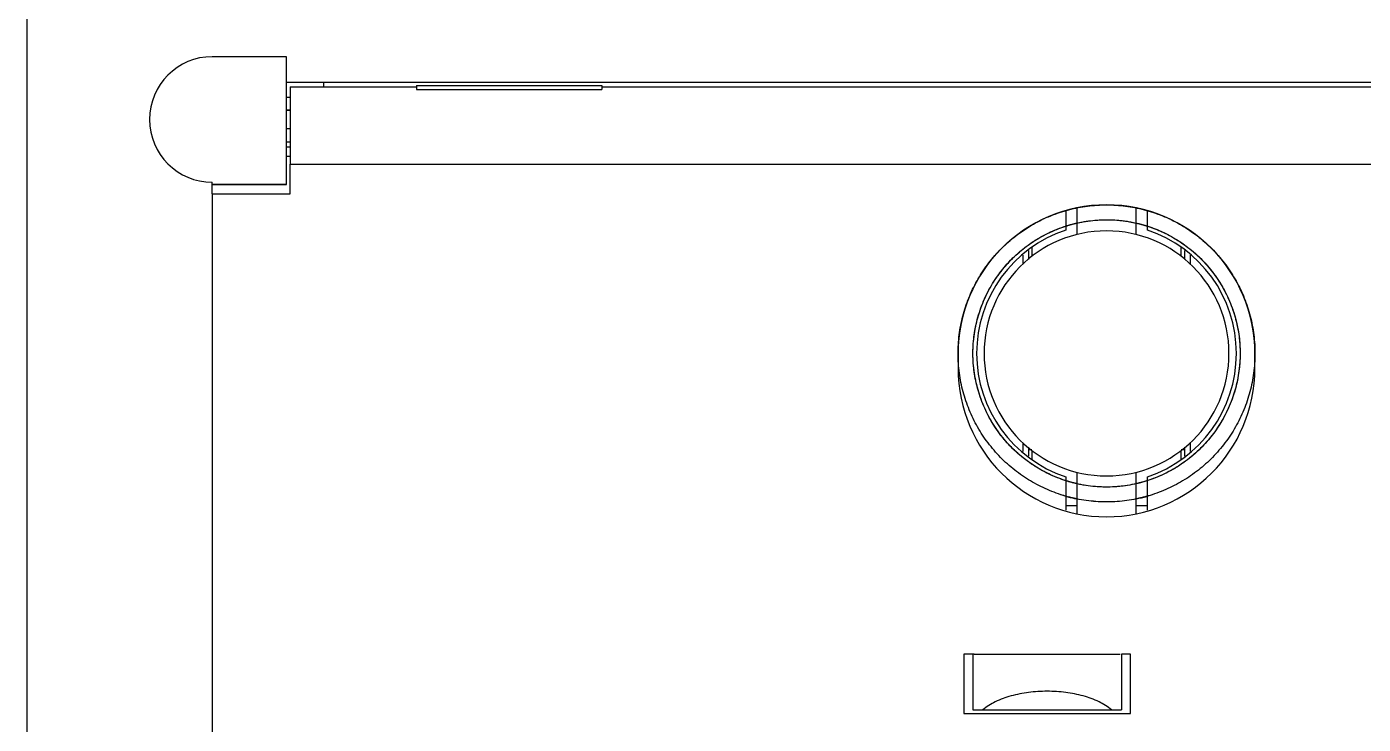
# Model space of a CAD drawing. Header units: millimetres. Extents: x 0 to 55, y 0 to 80.6.
# Drawn here: x 0 to 36.02, y 28.81 to 47.6 of the extents above; entities that cross this region are included whole.
import ezdxf

# ---------------------------------------------------------------- set-up
doc = ezdxf.new("R2010")
doc.units = ezdxf.units.MM

# ---------------------------------------------------------------- blocks, each defined once
blk = doc.blocks.new('MT-63')
at = {"color": 7, "linetype": 'Continuous'}
for p, q in [((-0.3, 59.5), (-0.3, 28.524)), ((6.7, 46.791), (4.7, 46.791)), ((6.7, 46.187), (6.7, 46.791)), ((6.7, 46.1), (6.7, 46.187)), ((6.7, 45.7), (6.7, 46.1)), ((10.2, 46.1), (6.7, 46.1)), ((6.8, 45.982), (10.2, 45.982)), ((6.8, 45.982), (6.8, 45.369)), ((7.7, 46.1), (7.7, 45.982)), ((15.2, 46.1), (10.2, 46.1)), ((10.2, 46.017), (10.2, 45.906)), ((10.2, 46.017), (15.2, 46.017)), ((10.2, 45.906), (15.2, 45.906)), ((39.2, 46.1), (15.2, 46.1)), ((15.2, 46.017), (15.2, 45.982)), ((15.2, 45.982), (15.2, 45.906)), ((15.2, 45.982), (39.2, 45.982)), ((6.7, 45.7), (6.8, 45.7)), ((6.7, 45.4), (6.7, 45.7)), ((6.7, 45.35), (6.7, 45.4)), ((6.7, 45.35), (6.8, 45.35)), ((6.8, 45.35), (6.7, 45.35)), ((6.7, 44.85), (6.7, 45.35)), ((6.8, 45.369), (6.8, 45.35)), ((6.8, 45.35), (6.8, 45.1)), ((6.8, 45.1), (6.8, 44.775)), ((6.8, 44.85), (6.7, 44.85)), ((6.7, 44.8), (6.7, 44.85)), ((6.7, 44.5), (6.7, 44.8)), ((6.8, 44.775), (6.8, 43.9)), ((6.7, 44.5), (6.8, 44.5)), ((6.7, 44.35), (6.7, 44.5)), ((6.8, 44.35), (6.7, 44.35)), ((6.7, 43.35), (6.7, 44.35)), ((6.8, 44.1), (6.7, 44.1)), ((6.8, 43.1), (6.8, 43.9)), ((6.8, 43.9), (47.6, 43.9)), ((4.7, 43.1), (4.7, 43.409)), ((6.7, 43.35), (4.7, 43.35)), ((4.7, 43.35), (6.7, 43.35)), ((4.7, 43.1), (4.7, 28.4)), ((4.7, 43.1), (6.8, 43.1)), ((27.7, 42.626), (27.7, 42.123)), ((28, 42.717), (28, 42.002)), ((29.6, 42.002), (29.6, 42.717)), ((29.9, 42.123), (29.9, 42.626)), ((26.55, 41.212), (26.55, 41.445)), ((26.7, 41.57), (26.7, 41.325)), ((26.8, 41.407), (26.8, 41.654)), ((30.8, 41.654), (30.8, 41.411)), ((30.9, 41.57), (30.9, 41.325)), ((31.05, 41.445), (31.05, 41.212)), ((24.8, 38.8), (24.8, 38.4)), ((32.8, 38.4), (32.8, 38.8)), ((26.55, 36.155), (26.55, 36.388)), ((31.05, 36.388), (31.05, 36.155)), ((26.7, 36.275), (26.7, 36.03)), ((26.8, 35.946), (26.8, 36.189)), ((30.8, 36.189), (30.8, 35.946)), ((30.9, 36.275), (30.9, 36.03)), ((27.7, 35.477), (27.7, 34.574)), ((28, 35.598), (28, 34.483)), ((29.6, 34.483), (29.6, 35.598)), ((29.9, 34.574), (29.9, 35.477)), ((27.7, 34.7), (27.8, 34.7)), ((27.8, 34.7), (28, 34.7)), ((29.6, 34.7), (29.8, 34.7)), ((29.8, 34.7), (29.9, 34.7)), ((24.95, 30.7), (24.95, 29.1)), ((25.2, 30.7), (24.95, 30.7)), ((25.236, 30.7), (25.2, 30.7)), ((25.2, 30.7), (25.2, 29.2)), ((25.236, 30.7), (26.2, 30.7)), ((26.2, 30.7), (28.2, 30.7)), ((28.2, 30.7), (29.164, 30.7)), ((29.45, 30.7), (29.2, 30.7)), ((29.2, 30.7), (29.2, 29.2)), ((29.2, 30.7), (29.2, 29.2)), ((29.45, 29.1), (29.45, 30.7)), ((25.2, 29.2), (25.468, 29.2)), ((25.468, 29.2), (27.2, 29.2)), ((27.2, 29.2), (28.932, 29.2)), ((28.932, 29.2), (29.2, 29.2)), ((24.95, 29.1), (29.45, 29.1))]:
    blk.add_line(p, q, dxfattribs=at)
at = {"color": 3, "linetype": 'Continuous'}
for p, q in [((26.786, 36.2), (26.7, 36.2)), ((30.9, 36.2), (30.814, 36.2))]:
    blk.add_line(p, q, dxfattribs=at)
at = {"color": 7, "linetype": 'Continuous'}
for centre, radius, start, end in [((4.7, 45.1), 1.691, 90, 270), ((28.8, 38.8), 4, 0, 180), ((28.8, 38.8), 3.5, 108.3177, 251.6823), ((28.8, 38.8), 3.3, 0, 180), ((28.8, 38.8), 3.5, 288.3177, 71.6823), ((28.8, 38.8), 3.3, 180, 0), ((28.8, 38.4), 4, 180, 0)]:
    blk.add_arc(centre, radius, start, end, dxfattribs=at)
for points, knots in [([(29.902, 34.955), (29.781, 34.92), (29.492, 34.852), (29.025, 34.795), (28.51, 34.799), (28, 34.87), (27.502, 35.005), (27.027, 35.202), (26.58, 35.459), (26.17, 35.772), (25.803, 36.134), (25.486, 36.54), (25.224, 36.983), (25.021, 37.457), (24.88, 37.952), (24.803, 38.462), (24.793, 38.977), (24.849, 39.489), (24.97, 39.99), (25.154, 40.472), (25.398, 40.925), (25.699, 41.344), (26.051, 41.72), (26.448, 42.049), (26.884, 42.324), (27.351, 42.54), (27.843, 42.695), (28.35, 42.786), (28.864, 42.811), (29.378, 42.769), (29.882, 42.662), (30.368, 42.492), (30.829, 42.26), (31.256, 41.972), (31.642, 41.631), (31.981, 41.243), (32.268, 40.815), (32.498, 40.354), (32.667, 39.867), (32.771, 39.362), (32.811, 38.848), (32.784, 38.334), (32.691, 37.827), (32.534, 37.336), (32.316, 36.869), (32.039, 36.435), (31.709, 36.039), (31.331, 35.689), (30.912, 35.39), (30.457, 35.147), (30.016, 34.98), (29.726, 34.907), (29.601, 34.881)], [0, 0, 0, 0, 0.376876, 0.890747, 1.404618, 1.918489, 2.43236, 2.94623, 3.460101, 3.973972, 4.487843, 5.001714, 5.515584, 6.029455, 6.543326, 7.057197, 7.571067, 8.084938, 8.598809, 9.11268, 9.62655, 10.140421, 10.654292, 11.168162, 11.682033, 12.195904, 12.709775, 13.223645, 13.737516, 14.251387, 14.765257, 15.279128, 15.792999, 16.30687, 16.82074, 17.334611, 17.848482, 18.362352, 18.876223, 19.390094, 19.903965, 20.417835, 20.931706, 21.445577, 21.959448, 22.473318, 22.987189, 23.50106, 24.014931, 24.528801, 25.042672, 25.425476, 25.425476, 25.425476, 25.425476]), ([(29.902, 34.955), (29.781, 34.92), (29.492, 34.852), (29.025, 34.795), (28.51, 34.799), (28, 34.87), (27.502, 35.005), (27.027, 35.202), (26.58, 35.459), (26.17, 35.772), (25.803, 36.134), (25.486, 36.54), (25.224, 36.983), (25.021, 37.457), (24.88, 37.952), (24.803, 38.462), (24.793, 38.977), (24.849, 39.489), (24.97, 39.99), (25.154, 40.472), (25.398, 40.925), (25.699, 41.344), (26.051, 41.72), (26.448, 42.049), (26.884, 42.324), (27.351, 42.54), (27.843, 42.695), (28.35, 42.786), (28.864, 42.811), (29.378, 42.769), (29.882, 42.662), (30.368, 42.492), (30.829, 42.26), (31.256, 41.972), (31.642, 41.631), (31.981, 41.243), (32.268, 40.815), (32.498, 40.354), (32.667, 39.867), (32.771, 39.362), (32.811, 38.848), (32.784, 38.334), (32.691, 37.827), (32.534, 37.336), (32.316, 36.869), (32.039, 36.435), (31.709, 36.039), (31.331, 35.689), (30.912, 35.39), (30.457, 35.147), (30.016, 34.98), (29.726, 34.907), (29.601, 34.881)], [0, 0, 0, 0, 0.376876, 0.890747, 1.404618, 1.918489, 2.43236, 2.94623, 3.460101, 3.973972, 4.487843, 5.001714, 5.515584, 6.029455, 6.543326, 7.057197, 7.571067, 8.084938, 8.598809, 9.11268, 9.62655, 10.140421, 10.654292, 11.168162, 11.682033, 12.195904, 12.709775, 13.223645, 13.737516, 14.251387, 14.765257, 15.279128, 15.792999, 16.30687, 16.82074, 17.334611, 17.848482, 18.362352, 18.876223, 19.390094, 19.903965, 20.417835, 20.931706, 21.445577, 21.959448, 22.473318, 22.987189, 23.50106, 24.014931, 24.528801, 25.042672, 25.425476, 25.425476, 25.425476, 25.425476]), ([(28, 34.881), (27.833, 34.915), (27.502, 35.005), (27.027, 35.202), (26.58, 35.459), (26.17, 35.772), (25.803, 36.134), (25.486, 36.54), (25.224, 36.983), (25.021, 37.457), (24.88, 37.952), (24.803, 38.462), (24.793, 38.977), (24.849, 39.489), (24.97, 39.99), (25.154, 40.472), (25.398, 40.925), (25.699, 41.344), (26.051, 41.72), (26.448, 42.049), (26.884, 42.324), (27.351, 42.54), (27.843, 42.695), (28.35, 42.786), (28.864, 42.811), (29.378, 42.769), (29.882, 42.662), (30.368, 42.492), (30.829, 42.26), (31.256, 41.972), (31.642, 41.631), (31.981, 41.243), (32.268, 40.815), (32.498, 40.354), (32.667, 39.867), (32.771, 39.362), (32.811, 38.848), (32.784, 38.334), (32.691, 37.827), (32.534, 37.336), (32.316, 36.869), (32.039, 36.435), (31.709, 36.039), (31.331, 35.689), (30.912, 35.39), (30.457, 35.147), (29.975, 34.965), (29.474, 34.846), (28.961, 34.792), (28.446, 34.805), (28.049, 34.866), (27.825, 34.92), (27.769, 34.935)], [0, 0, 0, 0, 0.511896, 1.025767, 1.539638, 2.053509, 2.56738, 3.08125, 3.595121, 4.108992, 4.622863, 5.136733, 5.650604, 6.164475, 6.678346, 7.192216, 7.706087, 8.219958, 8.733829, 9.247699, 9.76157, 10.275441, 10.789311, 11.303182, 11.817053, 12.330924, 12.844794, 13.358665, 13.872536, 14.386406, 14.900277, 15.414148, 15.928019, 16.441889, 16.95576, 17.469631, 17.983501, 18.497372, 19.011243, 19.525114, 20.038984, 20.552855, 21.066726, 21.580597, 22.094467, 22.608338, 23.122209, 23.63608, 24.14995, 24.663821, 25.177692, 25.352573, 25.352573, 25.352573, 25.352573]), ([(27.698, 34.955), (27.633, 34.973), (27.406, 35.045), (27.027, 35.202), (26.58, 35.459), (26.17, 35.772), (25.803, 36.134), (25.486, 36.54), (25.224, 36.983), (25.021, 37.457), (24.88, 37.952), (24.803, 38.462), (24.793, 38.977), (24.849, 39.489), (24.97, 39.99), (25.154, 40.472), (25.398, 40.925), (25.699, 41.344), (26.051, 41.72), (26.448, 42.049), (26.884, 42.324), (27.351, 42.54), (27.843, 42.695), (28.35, 42.786), (28.864, 42.811), (29.378, 42.769), (29.882, 42.662), (30.368, 42.492), (30.829, 42.26), (31.256, 41.972), (31.642, 41.631), (31.981, 41.243), (32.268, 40.815), (32.498, 40.354), (32.667, 39.867), (32.771, 39.362), (32.811, 38.848), (32.784, 38.334), (32.691, 37.827), (32.534, 37.336), (32.316, 36.869), (32.039, 36.435), (31.709, 36.039), (31.331, 35.689), (30.912, 35.39), (30.457, 35.147), (29.975, 34.965), (29.474, 34.846), (28.961, 34.792), (28.446, 34.805), (28.049, 34.866), (27.825, 34.92), (27.769, 34.935)], [0, 0, 0, 0, 0.201069, 0.714939, 1.22881, 1.742681, 2.256552, 2.770423, 3.284293, 3.798164, 4.312035, 4.825906, 5.339776, 5.853647, 6.367518, 6.881389, 7.395259, 7.90913, 8.423001, 8.936871, 9.450742, 9.964613, 10.478484, 10.992354, 11.506225, 12.020096, 12.533966, 13.047837, 13.561708, 14.075579, 14.589449, 15.10332, 15.617191, 16.131061, 16.644932, 17.158803, 17.672674, 18.186544, 18.700415, 19.214286, 19.728157, 20.242027, 20.755898, 21.269769, 21.78364, 22.29751, 22.811381, 23.325252, 23.839123, 24.352993, 24.866864, 25.041745, 25.041745, 25.041745, 25.041745]), ([(28, 34.881), (27.833, 34.915), (27.502, 35.005), (27.027, 35.202), (26.58, 35.459), (26.17, 35.772), (25.803, 36.134), (25.486, 36.54), (25.224, 36.983), (25.021, 37.457), (24.88, 37.952), (24.803, 38.462), (24.793, 38.977), (24.849, 39.489), (24.97, 39.99), (25.154, 40.472), (25.398, 40.925), (25.699, 41.344), (26.051, 41.72), (26.448, 42.049), (26.884, 42.324), (27.351, 42.54), (27.843, 42.695), (28.35, 42.786), (28.864, 42.811), (29.378, 42.769), (29.882, 42.662), (30.368, 42.492), (30.829, 42.26), (31.256, 41.972), (31.642, 41.631), (31.981, 41.243), (32.268, 40.815), (32.498, 40.354), (32.667, 39.867), (32.771, 39.362), (32.811, 38.848), (32.784, 38.334), (32.691, 37.827), (32.534, 37.336), (32.316, 36.869), (32.039, 36.435), (31.709, 36.039), (31.331, 35.689), (30.912, 35.39), (30.457, 35.147), (29.975, 34.965), (29.474, 34.846), (28.961, 34.792), (28.446, 34.805), (28.049, 34.866), (27.825, 34.92), (27.769, 34.935)], [0, 0, 0, 0, 0.511896, 1.025767, 1.539638, 2.053509, 2.56738, 3.08125, 3.595121, 4.108992, 4.622863, 5.136733, 5.650604, 6.164475, 6.678346, 7.192216, 7.706087, 8.219958, 8.733829, 9.247699, 9.76157, 10.275441, 10.789311, 11.303182, 11.817053, 12.330924, 12.844794, 13.358665, 13.872536, 14.386406, 14.900277, 15.414148, 15.928019, 16.441889, 16.95576, 17.469631, 17.983501, 18.497372, 19.011243, 19.525114, 20.038984, 20.552855, 21.066726, 21.580597, 22.094467, 22.608338, 23.122209, 23.63608, 24.14995, 24.663821, 25.177692, 25.352573, 25.352573, 25.352573, 25.352573]), ([(27.698, 34.955), (27.633, 34.973), (27.406, 35.045), (27.027, 35.202), (26.58, 35.459), (26.17, 35.772), (25.803, 36.134), (25.486, 36.54), (25.224, 36.983), (25.021, 37.457), (24.88, 37.952), (24.803, 38.462), (24.793, 38.977), (24.849, 39.489), (24.97, 39.99), (25.154, 40.472), (25.398, 40.925), (25.699, 41.344), (26.051, 41.72), (26.448, 42.049), (26.884, 42.324), (27.351, 42.54), (27.843, 42.695), (28.35, 42.786), (28.864, 42.811), (29.378, 42.769), (29.882, 42.662), (30.368, 42.492), (30.829, 42.26), (31.256, 41.972), (31.642, 41.631), (31.981, 41.243), (32.268, 40.815), (32.498, 40.354), (32.667, 39.867), (32.771, 39.362), (32.811, 38.848), (32.784, 38.334), (32.691, 37.827), (32.534, 37.336), (32.316, 36.869), (32.039, 36.435), (31.709, 36.039), (31.331, 35.689), (30.912, 35.39), (30.457, 35.147), (29.975, 34.965), (29.474, 34.846), (28.961, 34.792), (28.446, 34.805), (28.049, 34.866), (27.825, 34.92), (27.769, 34.935)], [0, 0, 0, 0, 0.201069, 0.714939, 1.22881, 1.742681, 2.256552, 2.770423, 3.284293, 3.798164, 4.312035, 4.825906, 5.339776, 5.853647, 6.367518, 6.881389, 7.395259, 7.90913, 8.423001, 8.936871, 9.450742, 9.964613, 10.478484, 10.992354, 11.506225, 12.020096, 12.533966, 13.047837, 13.561708, 14.075579, 14.589449, 15.10332, 15.617191, 16.131061, 16.644932, 17.158803, 17.672674, 18.186544, 18.700415, 19.214286, 19.728157, 20.242027, 20.755898, 21.269769, 21.78364, 22.29751, 22.811381, 23.325252, 23.839123, 24.352993, 24.866864, 25.041745, 25.041745, 25.041745, 25.041745]), ([(29.902, 42.227), (30.043, 42.182), (30.345, 42.064), (30.784, 41.82), (31.204, 41.497), (31.573, 41.116), (31.882, 40.685), (32.125, 40.214), (32.296, 39.712), (32.392, 39.191), (32.41, 38.661), (32.351, 38.135), (32.216, 37.622), (32.007, 37.135), (31.728, 36.684), (31.387, 36.278), (30.99, 35.927), (30.546, 35.637), (30.065, 35.416), (29.556, 35.267), (29.031, 35.194), (28.501, 35.199), (27.977, 35.282), (27.471, 35.44), (26.994, 35.671), (26.555, 35.969), (26.165, 36.328), (25.832, 36.74), (25.562, 37.197), (25.363, 37.688), (25.237, 38.203), (25.188, 38.731), (25.216, 39.26), (25.322, 39.78), (25.503, 40.278), (25.755, 40.745), (26.072, 41.169), (26.449, 41.543), (26.875, 41.858), (27.344, 42.106), (27.843, 42.284), (28.364, 42.387), (28.893, 42.412), (29.308, 42.37), (29.541, 42.323), (29.602, 42.309)], [0, 0, 0, 0, 0.444291, 0.972407, 1.500528, 2.028652, 2.55678, 3.084913, 3.61305, 4.141191, 4.669338, 5.197489, 5.725646, 6.253808, 6.781975, 7.310148, 7.838327, 8.366512, 8.894704, 9.422902, 9.951107, 10.479318, 11.007537, 11.535762, 12.063996, 12.592236, 13.120485, 13.648741, 14.177006, 14.705279, 15.233561, 15.761851, 16.29015, 16.818458, 17.346776, 17.875103, 18.40344, 18.931786, 19.460143, 19.98851, 20.516887, 21.045274, 21.573673, 22.102082, 22.289046, 22.289046, 22.289046, 22.289046]), ([(29.902, 42.227), (30.043, 42.182), (30.345, 42.064), (30.784, 41.82), (31.204, 41.497), (31.573, 41.116), (31.882, 40.685), (32.125, 40.214), (32.296, 39.712), (32.392, 39.191), (32.41, 38.661), (32.351, 38.135), (32.216, 37.622), (32.007, 37.135), (31.728, 36.684), (31.387, 36.278), (30.99, 35.927), (30.546, 35.637), (30.065, 35.416), (29.556, 35.267), (29.031, 35.194), (28.501, 35.199), (27.977, 35.282), (27.471, 35.44), (26.994, 35.671), (26.555, 35.969), (26.165, 36.328), (25.832, 36.74), (25.562, 37.197), (25.363, 37.688), (25.237, 38.203), (25.188, 38.731), (25.216, 39.26), (25.322, 39.78), (25.503, 40.278), (25.755, 40.745), (26.072, 41.169), (26.449, 41.543), (26.875, 41.858), (27.344, 42.106), (27.843, 42.284), (28.364, 42.387), (28.893, 42.412), (29.308, 42.37), (29.541, 42.323), (29.602, 42.309)], [0, 0, 0, 0, 0.444291, 0.972407, 1.500528, 2.028652, 2.55678, 3.084913, 3.61305, 4.141191, 4.669338, 5.197489, 5.725646, 6.253808, 6.781975, 7.310148, 7.838327, 8.366512, 8.894704, 9.422902, 9.951107, 10.479318, 11.007537, 11.535762, 12.063996, 12.592236, 13.120485, 13.648741, 14.177006, 14.705279, 15.233561, 15.761851, 16.29015, 16.818458, 17.346776, 17.875103, 18.40344, 18.931786, 19.460143, 19.98851, 20.516887, 21.045274, 21.573673, 22.102082, 22.289046, 22.289046, 22.289046, 22.289046]), ([(29.752, 42.272), (29.898, 42.232), (30.19, 42.132), (30.608, 41.925), (31.001, 41.662), (31.356, 41.349), (31.668, 40.993), (31.93, 40.599), (32.138, 40.175), (32.289, 39.726), (32.381, 39.262), (32.41, 38.79), (32.378, 38.318), (32.284, 37.854), (32.131, 37.407), (31.92, 36.983), (31.656, 36.591), (31.342, 36.237), (30.985, 35.926), (30.591, 35.665), (30.166, 35.458), (29.717, 35.308), (29.252, 35.218), (28.78, 35.19), (28.308, 35.223), (27.845, 35.318), (27.398, 35.473), (26.975, 35.685), (26.583, 35.95), (26.23, 36.265), (25.92, 36.622), (25.66, 37.018), (25.454, 37.443), (25.306, 37.893), (25.217, 38.357), (25.19, 38.83), (25.225, 39.301), (25.321, 39.765), (25.477, 40.211), (25.69, 40.634), (25.956, 41.024), (26.272, 41.377), (26.63, 41.686), (27.026, 41.945), (27.453, 42.149), (27.902, 42.297), (28.367, 42.384), (28.839, 42.41), (29.253, 42.378), (29.505, 42.332), (29.602, 42.31)], [0, 0, 0, 0, 0.452092, 0.923813, 1.395533, 1.867254, 2.338974, 2.810695, 3.282415, 3.754136, 4.225856, 4.697576, 5.169297, 5.641017, 6.112738, 6.584458, 7.056178, 7.527899, 7.999619, 8.471339, 8.94306, 9.41478, 9.8865, 10.358221, 10.829941, 11.301661, 11.773382, 12.245102, 12.716822, 13.188542, 13.660263, 14.131983, 14.603703, 15.075423, 15.547143, 16.018864, 16.490584, 16.962304, 17.434024, 17.905745, 18.377465, 18.849185, 19.320905, 19.792625, 20.264345, 20.736066, 21.207786, 21.679506, 22.151226, 22.448129, 22.448129, 22.448129, 22.448129]), ([(29.752, 42.272), (29.898, 42.232), (30.19, 42.132), (30.608, 41.925), (31.001, 41.662), (31.356, 41.349), (31.668, 40.993), (31.93, 40.599), (32.138, 40.175), (32.289, 39.726), (32.381, 39.262), (32.41, 38.79), (32.378, 38.318), (32.284, 37.854), (32.131, 37.407), (31.92, 36.983), (31.656, 36.591), (31.342, 36.237), (30.985, 35.926), (30.591, 35.665), (30.166, 35.458), (29.717, 35.308), (29.252, 35.218), (28.78, 35.19), (28.308, 35.223), (27.845, 35.318), (27.398, 35.473), (26.975, 35.685), (26.583, 35.95), (26.23, 36.265), (25.92, 36.622), (25.66, 37.018), (25.454, 37.443), (25.306, 37.893), (25.217, 38.357), (25.19, 38.83), (25.225, 39.301), (25.321, 39.765), (25.477, 40.211), (25.69, 40.634), (25.956, 41.024), (26.272, 41.377), (26.63, 41.686), (27.026, 41.945), (27.453, 42.149), (27.902, 42.297), (28.367, 42.384), (28.839, 42.41), (29.253, 42.378), (29.505, 42.332), (29.602, 42.31)], [0, 0, 0, 0, 0.452092, 0.923813, 1.395533, 1.867254, 2.338974, 2.810695, 3.282415, 3.754136, 4.225856, 4.697576, 5.169297, 5.641017, 6.112738, 6.584458, 7.056178, 7.527899, 7.999619, 8.471339, 8.94306, 9.41478, 9.8865, 10.358221, 10.829941, 11.301661, 11.773382, 12.245102, 12.716822, 13.188542, 13.660263, 14.131983, 14.603703, 15.075423, 15.547143, 16.018864, 16.490584, 16.962304, 17.434024, 17.905745, 18.377465, 18.849185, 19.320905, 19.792625, 20.264345, 20.736066, 21.207786, 21.679506, 22.151226, 22.448129, 22.448129, 22.448129, 22.448129]), ([(27.698, 42.227), (27.76, 42.247), (27.86, 42.276), (27.961, 42.301), (27.999, 42.31)], [0, 0, 0, 0, 0.1958239, 0.3122171, 0.3122171, 0.3122171, 0.3122171]), ([(27.698, 42.227), (27.76, 42.247), (27.86, 42.276), (27.961, 42.301), (27.999, 42.31)], [0, 0, 0, 0, 0.1958239, 0.3122171, 0.3122171, 0.3122171, 0.3122171]), ([(27.698, 42.227), (27.747, 42.243), (27.847, 42.273), (27.947, 42.298), (27.998, 42.31)], [0, 0, 0, 0, 0.1557621, 0.3118692, 0.3118692, 0.3118692, 0.3118692]), ([(27.698, 42.227), (27.766, 42.249), (27.866, 42.278), (27.967, 42.303), (27.999, 42.31)], [0, 0, 0, 0, 0.2155372, 0.3124247, 0.3124247, 0.3124247, 0.3124247]), ([(27.698, 42.227), (27.747, 42.243), (27.847, 42.273), (27.947, 42.298), (27.998, 42.31)], [0, 0, 0, 0, 0.1557621, 0.3118692, 0.3118692, 0.3118692, 0.3118692]), ([(27.698, 42.227), (27.756, 42.246), (27.856, 42.275), (27.957, 42.3), (27.999, 42.31)], [0, 0, 0, 0, 0.1849977, 0.3120867, 0.3120867, 0.3120867, 0.3120867]), ([(27.698, 42.227), (27.766, 42.249), (27.866, 42.278), (27.967, 42.303), (27.999, 42.31)], [0, 0, 0, 0, 0.2155372, 0.3124247, 0.3124247, 0.3124247, 0.3124247]), ([(27.698, 42.227), (27.756, 42.246), (27.856, 42.275), (27.957, 42.3), (27.999, 42.31)], [0, 0, 0, 0, 0.1849977, 0.3120867, 0.3120867, 0.3120867, 0.3120867]), ([(29.601, 42.31), (29.646, 42.3), (29.747, 42.275), (29.846, 42.245), (29.902, 42.227)], [0, 0, 0, 0, 0.1359253, 0.3119961, 0.3119961, 0.3119961, 0.3119961]), ([(29.601, 42.31), (29.646, 42.3), (29.747, 42.275), (29.846, 42.245), (29.902, 42.227)], [0, 0, 0, 0, 0.1359253, 0.3119961, 0.3119961, 0.3119961, 0.3119961]), ([(29.602, 42.31), (29.652, 42.298), (29.706, 42.285), (29.759, 42.27), (29.762, 42.269)], [0, 0, 0, 0, 0.155479, 0.165313, 0.165313, 0.165313, 0.165313]), ([(29.602, 42.31), (29.652, 42.298), (29.706, 42.285), (29.759, 42.27), (29.762, 42.269)], [0, 0, 0, 0, 0.155479, 0.165313, 0.165313, 0.165313, 0.165313]), ([(29.781, 42.264), (29.784, 42.263), (29.792, 42.261), (29.8, 42.258), (29.806, 42.257)], [0, 0, 0, 0, 0.00912063, 0.02546412, 0.02546412, 0.02546412, 0.02546412]), ([(29.781, 42.264), (29.784, 42.263), (29.792, 42.261), (29.8, 42.258), (29.806, 42.257)], [0, 0, 0, 0, 0.00912063, 0.02546412, 0.02546412, 0.02546412, 0.02546412]), ([(28, 35.29), (27.992, 35.292), (27.89, 35.316), (27.789, 35.344), (27.697, 35.373)], [0, 0, 0, 0, 0.0245826, 0.3137679, 0.3137679, 0.3137679, 0.3137679]), ([(28, 35.29), (27.992, 35.292), (27.89, 35.316), (27.789, 35.344), (27.697, 35.373)], [0, 0, 0, 0, 0.0245826, 0.3137679, 0.3137679, 0.3137679, 0.3137679]), ([(28, 35.29), (27.993, 35.292), (27.891, 35.315), (27.79, 35.343), (27.697, 35.373)], [0, 0, 0, 0, 0.0200704, 0.3138211, 0.3138211, 0.3138211, 0.3138211]), ([(28, 35.29), (27.993, 35.292), (27.891, 35.315), (27.79, 35.343), (27.697, 35.373)], [0, 0, 0, 0, 0.0200704, 0.3138211, 0.3138211, 0.3138211, 0.3138211]), ([(27.999, 35.29), (27.954, 35.3), (27.853, 35.325), (27.754, 35.355), (27.698, 35.373)], [0, 0, 0, 0, 0.1359273, 0.3119962, 0.3119962, 0.3119962, 0.3119962]), ([(27.999, 35.29), (27.954, 35.3), (27.853, 35.325), (27.754, 35.355), (27.698, 35.373)], [0, 0, 0, 0, 0.1359273, 0.3119962, 0.3119962, 0.3119962, 0.3119962]), ([(27.837, 35.331), (27.834, 35.332), (27.787, 35.345), (27.741, 35.359), (27.698, 35.373)], [0, 0, 0, 0, 0.0107924, 0.1453647, 0.1453647, 0.1453647, 0.1453647]), ([(27.837, 35.331), (27.834, 35.332), (27.787, 35.345), (27.741, 35.359), (27.698, 35.373)], [0, 0, 0, 0, 0.0107924, 0.1453647, 0.1453647, 0.1453647, 0.1453647]), ([(27.998, 35.29), (27.948, 35.302), (27.847, 35.327), (27.747, 35.357), (27.698, 35.373)], [0, 0, 0, 0, 0.1554803, 0.3117619, 0.3117619, 0.3117619, 0.3117619]), ([(27.998, 35.29), (27.948, 35.302), (27.847, 35.327), (27.747, 35.357), (27.698, 35.373)], [0, 0, 0, 0, 0.1554803, 0.3117619, 0.3117619, 0.3117619, 0.3117619]), ([(29.902, 35.373), (29.84, 35.353), (29.74, 35.324), (29.639, 35.299), (29.601, 35.29)], [0, 0, 0, 0, 0.1958248, 0.3122171, 0.3122171, 0.3122171, 0.3122171]), ([(29.902, 35.373), (29.83, 35.35), (29.73, 35.321), (29.629, 35.297), (29.601, 35.29)], [0, 0, 0, 0, 0.2277671, 0.3125278, 0.3125278, 0.3125278, 0.3125278]), ([(29.902, 35.373), (29.84, 35.353), (29.74, 35.324), (29.639, 35.299), (29.601, 35.29)], [0, 0, 0, 0, 0.1958248, 0.3122171, 0.3122171, 0.3122171, 0.3122171]), ([(29.902, 35.373), (29.83, 35.35), (29.73, 35.321), (29.629, 35.297), (29.601, 35.29)], [0, 0, 0, 0, 0.2277671, 0.3125278, 0.3125278, 0.3125278, 0.3125278]), ([(27.7, 34.954), (27.708, 34.952), (27.757, 34.938), (27.806, 34.925), (27.846, 34.915)], [0, 0, 0, 0, 0.0261322, 0.152086, 0.152086, 0.152086, 0.152086]), ([(27.7, 34.954), (27.708, 34.952), (27.757, 34.938), (27.806, 34.925), (27.846, 34.915)], [0, 0, 0, 0, 0.0261322, 0.152086, 0.152086, 0.152086, 0.152086]), ([(27.963, 34.888), (27.951, 34.891), (27.879, 34.907), (27.807, 34.925), (27.749, 34.941)], [0, 0, 0, 0, 0.0395015, 0.2207205, 0.2207205, 0.2207205, 0.2207205]), ([(27.963, 34.888), (27.951, 34.891), (27.879, 34.907), (27.807, 34.925), (27.749, 34.941)], [0, 0, 0, 0, 0.0395015, 0.2207205, 0.2207205, 0.2207205, 0.2207205]), ([(27.999, 34.881), (27.956, 34.89), (27.873, 34.908), (27.792, 34.929), (27.752, 34.94)], [0, 0, 0, 0, 0.1322455, 0.253691, 0.253691, 0.253691, 0.253691]), ([(27.999, 34.881), (27.956, 34.89), (27.873, 34.908), (27.792, 34.929), (27.752, 34.94)], [0, 0, 0, 0, 0.1322455, 0.253691, 0.253691, 0.253691, 0.253691]), ([(29.602, 34.881), (29.697, 34.901), (29.797, 34.925), (29.895, 34.953), (29.9, 34.954)], [0, 0, 0, 0, 0.2906819, 0.30708, 0.30708, 0.30708, 0.30708]), ([(29.602, 34.881), (29.697, 34.901), (29.797, 34.925), (29.895, 34.953), (29.9, 34.954)], [0, 0, 0, 0, 0.2906819, 0.30708, 0.30708, 0.30708, 0.30708]), ([(28.932, 29.2), (28.832, 29.287), (28.587, 29.437), (28.167, 29.588), (27.695, 29.68), (27.2, 29.71), (26.705, 29.68), (26.233, 29.588), (25.813, 29.437), (25.568, 29.287), (25.468, 29.2)], [0, 0, 0, 0, 0.398365, 0.84952, 1.334172, 1.834306, 2.334441, 2.819092, 3.270247, 3.668612, 3.668612, 3.668612, 3.668612])]:
    blk.add_open_spline(points, degree=3, knots=knots, dxfattribs=at)
for points in [[(27.706, 42.23), (27.802, 42.26), (27.899, 42.287), (27.998, 42.309)], [(27.706, 42.23), (27.802, 42.26), (27.899, 42.287), (27.998, 42.309)], [(29.601, 42.31), (29.645, 42.3), (29.689, 42.289), (29.733, 42.277)], [(29.601, 42.31), (29.645, 42.3), (29.689, 42.289), (29.733, 42.277)], [(29.602, 42.31), (29.608, 42.308), (29.615, 42.307), (29.621, 42.305)], [(29.602, 42.31), (29.608, 42.308), (29.615, 42.307), (29.621, 42.305)], [(29.605, 42.309), (29.658, 42.297), (29.711, 42.283), (29.763, 42.269)], [(29.605, 42.309), (29.658, 42.297), (29.711, 42.283), (29.763, 42.269)], [(29.621, 42.305), (29.695, 42.288), (29.769, 42.268), (29.842, 42.246)], [(29.621, 42.305), (29.695, 42.288), (29.769, 42.268), (29.842, 42.246)], [(29.712, 42.282), (29.762, 42.27), (29.81, 42.256), (29.859, 42.241)], [(29.712, 42.282), (29.762, 42.27), (29.81, 42.256), (29.859, 42.241)], [(29.733, 42.277), (29.739, 42.275), (29.745, 42.274), (29.752, 42.272)], [(29.733, 42.277), (29.739, 42.275), (29.745, 42.274), (29.752, 42.272)], [(29.798, 42.259), (29.818, 42.253), (29.838, 42.247), (29.858, 42.241)], [(29.798, 42.259), (29.818, 42.253), (29.838, 42.247), (29.858, 42.241)], [(29.806, 42.257), (29.824, 42.251), (29.842, 42.246), (29.861, 42.24)], [(29.806, 42.257), (29.824, 42.251), (29.842, 42.246), (29.861, 42.24)], [(29.842, 42.246), (29.848, 42.244), (29.853, 42.243), (29.858, 42.241)], [(29.842, 42.246), (29.848, 42.244), (29.853, 42.243), (29.858, 42.241)], [(29.842, 42.246), (29.846, 42.245), (29.85, 42.244), (29.853, 42.242)], [(29.842, 42.246), (29.846, 42.245), (29.85, 42.244), (29.853, 42.242)], [(29.85, 42.243), (29.868, 42.238), (29.885, 42.233), (29.902, 42.227)], [(29.85, 42.243), (29.868, 42.238), (29.885, 42.233), (29.902, 42.227)], [(29.853, 42.242), (29.87, 42.237), (29.886, 42.232), (29.902, 42.227)], [(29.853, 42.242), (29.87, 42.237), (29.886, 42.232), (29.902, 42.227)], [(29.858, 42.241), (29.864, 42.239), (29.87, 42.237), (29.876, 42.235)], [(29.858, 42.241), (29.873, 42.236), (29.887, 42.232), (29.902, 42.227)], [(29.858, 42.241), (29.864, 42.239), (29.87, 42.237), (29.876, 42.235)], [(29.858, 42.241), (29.873, 42.236), (29.887, 42.232), (29.902, 42.227)], [(29.859, 42.241), (29.873, 42.236), (29.887, 42.232), (29.901, 42.228)], [(29.859, 42.241), (29.873, 42.236), (29.887, 42.232), (29.901, 42.228)], [(29.861, 42.24), (29.867, 42.238), (29.872, 42.237), (29.878, 42.235)], [(29.861, 42.24), (29.867, 42.238), (29.872, 42.237), (29.878, 42.235)], [(27.717, 35.367), (27.71, 35.369), (27.704, 35.371), (27.698, 35.373)], [(27.717, 35.367), (27.71, 35.369), (27.704, 35.371), (27.698, 35.373)], [(27.795, 35.343), (27.769, 35.351), (27.743, 35.359), (27.717, 35.367)], [(27.795, 35.343), (27.769, 35.351), (27.743, 35.359), (27.717, 35.367)], [(27.998, 35.29), (27.93, 35.306), (27.862, 35.324), (27.795, 35.343)], [(27.998, 35.29), (27.93, 35.306), (27.862, 35.324), (27.795, 35.343)], [(27.91, 35.312), (27.886, 35.318), (27.861, 35.324), (27.837, 35.331)], [(27.91, 35.312), (27.886, 35.318), (27.861, 35.324), (27.837, 35.331)], [(27.998, 35.29), (27.969, 35.297), (27.939, 35.304), (27.91, 35.312)], [(27.998, 35.29), (27.969, 35.297), (27.939, 35.304), (27.91, 35.312)], [(29.903, 35.373), (29.803, 35.341), (29.702, 35.313), (29.601, 35.29)], [(29.903, 35.373), (29.803, 35.341), (29.702, 35.313), (29.601, 35.29)], [(27.697, 34.955), (27.746, 34.941), (27.795, 34.928), (27.843, 34.916)], [(27.697, 34.955), (27.746, 34.941), (27.795, 34.928), (27.843, 34.916)], [(27.752, 34.94), (27.734, 34.945), (27.716, 34.95), (27.698, 34.955)], [(27.752, 34.94), (27.734, 34.945), (27.716, 34.95), (27.698, 34.955)], [(27.711, 34.951), (27.706, 34.952), (27.702, 34.954), (27.698, 34.955)], [(27.711, 34.951), (27.706, 34.952), (27.702, 34.954), (27.698, 34.955)], [(27.699, 34.955), (27.722, 34.948), (27.746, 34.941), (27.769, 34.935)], [(27.699, 34.955), (27.722, 34.948), (27.746, 34.941), (27.769, 34.935)], [(27.749, 34.941), (27.736, 34.944), (27.723, 34.948), (27.711, 34.951)], [(27.749, 34.941), (27.736, 34.944), (27.723, 34.948), (27.711, 34.951)], [(27.769, 34.935), (27.845, 34.915), (27.921, 34.897), (27.998, 34.881)], [(27.769, 34.935), (27.845, 34.915), (27.921, 34.897), (27.998, 34.881)], [(27.843, 34.916), (27.895, 34.903), (27.947, 34.892), (27.999, 34.881)], [(27.843, 34.916), (27.895, 34.903), (27.947, 34.892), (27.999, 34.881)], [(27.846, 34.915), (27.897, 34.903), (27.947, 34.892), (27.998, 34.881)], [(27.846, 34.915), (27.897, 34.903), (27.947, 34.892), (27.998, 34.881)]]:
    blk.add_open_spline(points, degree=3, dxfattribs=at)

msp = doc.modelspace()

# ---------------------------------------------------------------- block references
msp.add_blockref('MT-63', (0.3, 0))

doc.saveas('drawing.dxf')
